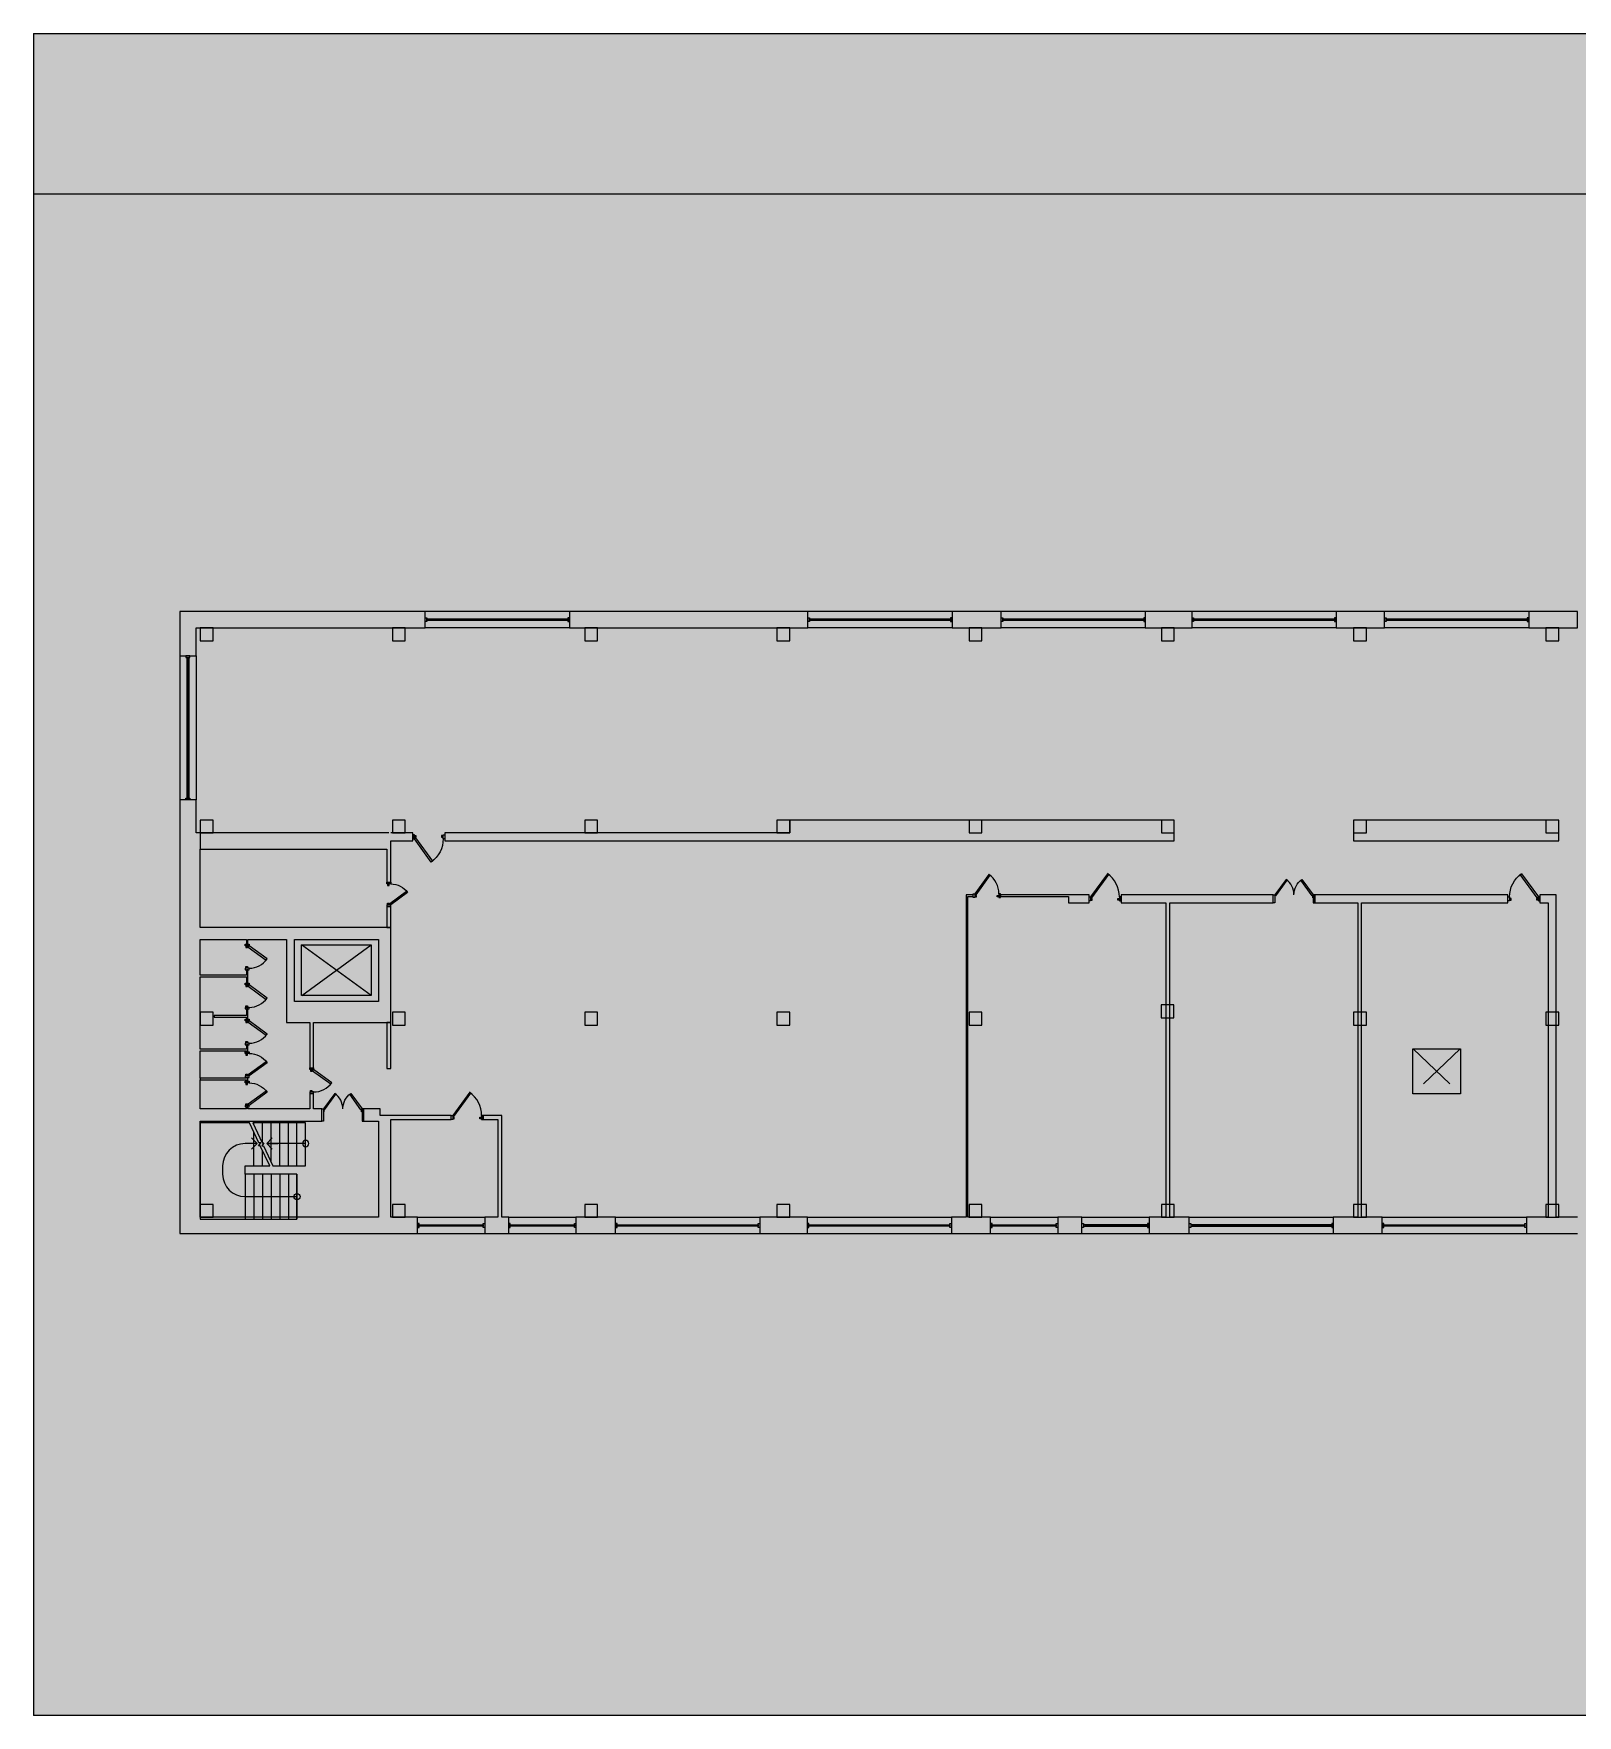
# Model space of a CAD drawing. Header units: millimetres. Extents: x 683 to 978, y 1655 to 1865.
# Drawn here: x 683.4 to 876.1, y 1654.8 to 1864.8 of the extents above; entities that cross this region are included whole.
import ezdxf

# ---------------------------------------------------------------- set-up
doc = ezdxf.new("R2010")
doc.units = ezdxf.units.MM
doc.linetypes.add('HIDDEN', pattern=[9.525, 6.35, -3.175])

# ---------------------------------------------------------------- blocks, each defined once
blk = doc.blocks.new('_Open90')
at = {"color": 0, "linetype": 'ByBlock', "lineweight": -2}
for p, q in [((0, 0), (-1, 0)), ((-0.5, 0.5), (0, 0)), ((0, 0), (-0.5, -0.5))]:
    blk.add_line(p, q, dxfattribs=at)

msp = doc.modelspace()

# ---------------------------------------------------------------- hatches: boundary and pattern name
h = msp.add_hatch(color=255)
h.dxf.hatch_style = 1
h.paths.add_polyline_path([(683.41, 1864.78), (683.41, 1844.78), (978.41, 1844.78), (978.41, 1864.78)])
h = msp.add_hatch(color=254)
h.dxf.hatch_style = 1
h.paths.add_polyline_path([(683.41, 1844.78), (683.41, 1654.78), (978.41, 1654.78), (978.41, 1844.78)])
msp.add_hatch(color=251).paths.add_polyline_path([(705.58, 1755.03), (704.22, 1762.7), (704.22, 1753.17), (715.49, 1753.17), (727.52, 1753.17)])

# ---------------------------------------------------------------- linework, layer by layer
for p, q in [((683.41, 1864.78), (978.41, 1864.78)), ((683.41, 1864.78), (683.41, 1654.78)), ((683.41, 1844.78), (978.41, 1844.78)), ((978.41, 1654.78), (683.41, 1654.78))]:
    msp.add_line(p, q)
at = {"color": 251, "linetype": 'Continuous', "lineweight": -3}
for p, q in [((701.65, 1792.61), (701.65, 1787.09)), ((732.3, 1792.61), (701.65, 1792.61)), ((750.3, 1792.61), (732.3, 1792.61)), ((732.3, 1790.57), (732.3, 1792.61)), ((732.7, 1791.69), (732.7, 1791.49)), ((749.9, 1791.59), (732.7, 1791.59)), ((749.9, 1791.69), (749.9, 1791.49)), ((780.07, 1792.61), (750.3, 1792.61)), ((750.3, 1792.61), (750.3, 1790.57)), ((798.07, 1792.61), (780.07, 1792.61)), ((780.07, 1790.57), (780.07, 1792.61)), ((780.47, 1791.69), (780.47, 1791.49)), ((797.67, 1791.59), (780.47, 1791.59)), ((797.67, 1791.69), (797.67, 1791.49)), ((804.2, 1792.61), (798.07, 1792.61)), ((798.07, 1792.61), (798.07, 1790.57)), ((822.2, 1792.61), (804.2, 1792.61)), ((804.2, 1790.57), (804.2, 1792.61)), ((804.6, 1791.69), (804.6, 1791.49)), ((821.8, 1791.59), (804.6, 1791.59)), ((821.8, 1791.69), (821.8, 1791.49)), ((828.03, 1792.61), (822.2, 1792.61)), ((822.2, 1792.61), (822.2, 1790.57)), ((846.03, 1792.61), (828.03, 1792.61)), ((828.03, 1790.57), (828.03, 1792.61)), ((828.43, 1791.69), (828.43, 1791.49)), ((845.63, 1791.59), (828.43, 1791.59)), ((845.63, 1791.69), (845.63, 1791.49)), ((852.08, 1792.61), (846.03, 1792.61)), ((846.03, 1792.61), (846.03, 1790.57)), ((870.08, 1792.61), (852.08, 1792.61)), ((852.08, 1790.57), (852.08, 1792.61)), ((852.48, 1791.69), (852.48, 1791.49)), ((869.68, 1791.59), (852.48, 1791.59)), ((869.68, 1791.69), (869.68, 1791.49)), ((876.14, 1792.61), (870.08, 1792.61)), ((870.08, 1792.61), (870.08, 1790.57)), ((876.14, 1790.57), (876.14, 1792.61)), ((703.69, 1787.09), (703.69, 1790.57)), ((703.69, 1790.57), (732.3, 1790.57)), ((705.81, 1790.57), (704.21, 1790.57)), ((704.21, 1790.57), (704.21, 1788.97)), ((705.81, 1788.97), (705.81, 1790.57)), ((729.81, 1790.57), (728.21, 1790.57)), ((728.21, 1790.57), (728.21, 1788.97)), ((729.81, 1790.57), (728.21, 1790.57)), ((728.21, 1790.57), (728.21, 1788.97)), ((729.81, 1790.57), (728.21, 1790.57)), ((728.21, 1790.57), (728.21, 1788.97)), ((729.81, 1788.97), (729.81, 1790.57)), ((729.81, 1788.97), (729.81, 1790.57)), ((729.81, 1788.97), (729.81, 1790.57)), ((750.3, 1790.57), (732.3, 1790.57)), ((750.3, 1790.57), (780.07, 1790.57)), ((753.81, 1790.57), (752.21, 1790.57)), ((752.21, 1790.57), (752.21, 1788.97)), ((753.81, 1790.57), (752.21, 1790.57)), ((752.21, 1790.57), (752.21, 1788.97)), ((753.81, 1790.57), (752.21, 1790.57)), ((752.21, 1790.57), (752.21, 1788.97)), ((753.81, 1788.97), (753.81, 1790.57)), ((753.81, 1788.97), (753.81, 1790.57)), ((753.81, 1788.97), (753.81, 1790.57)), ((777.81, 1790.57), (776.21, 1790.57)), ((776.21, 1790.57), (776.21, 1788.97)), ((777.81, 1790.57), (776.21, 1790.57)), ((776.21, 1790.57), (776.21, 1788.97)), ((777.81, 1790.57), (776.21, 1790.57)), ((776.21, 1790.57), (776.21, 1788.97)), ((777.81, 1788.97), (777.81, 1790.57)), ((777.81, 1788.97), (777.81, 1790.57)), ((777.81, 1788.97), (777.81, 1790.57)), ((798.07, 1790.57), (780.07, 1790.57)), ((798.07, 1790.57), (804.2, 1790.57)), ((801.81, 1790.57), (800.21, 1790.57)), ((800.21, 1790.57), (800.21, 1788.97)), ((801.81, 1790.57), (800.21, 1790.57)), ((800.21, 1790.57), (800.21, 1788.97)), ((801.81, 1790.57), (800.21, 1790.57)), ((800.21, 1790.57), (800.21, 1788.97)), ((801.81, 1788.97), (801.81, 1790.57)), ((801.81, 1788.97), (801.81, 1790.57)), ((801.81, 1788.97), (801.81, 1790.57)), ((822.2, 1790.57), (804.2, 1790.57)), ((822.2, 1790.57), (828.03, 1790.57)), ((825.81, 1790.57), (824.21, 1790.57)), ((824.21, 1790.57), (824.21, 1788.97)), ((825.81, 1788.97), (825.81, 1790.57)), ((846.03, 1790.57), (828.03, 1790.57)), ((846.03, 1790.57), (852.08, 1790.57)), ((849.81, 1790.57), (848.21, 1790.57)), ((848.21, 1790.57), (848.21, 1788.97)), ((849.81, 1788.97), (849.81, 1790.57)), ((870.08, 1790.57), (852.08, 1790.57)), ((870.08, 1790.57), (876.14, 1790.57)), ((873.81, 1790.57), (872.21, 1790.57)), ((872.21, 1790.57), (872.21, 1788.97)), ((873.81, 1788.97), (873.81, 1790.57)), ((704.21, 1788.97), (705.81, 1788.97)), ((728.21, 1788.97), (729.81, 1788.97)), ((728.21, 1788.97), (729.81, 1788.97)), ((728.21, 1788.97), (729.81, 1788.97)), ((752.21, 1788.97), (753.81, 1788.97)), ((752.21, 1788.97), (753.81, 1788.97)), ((752.21, 1788.97), (753.81, 1788.97)), ((776.21, 1788.97), (777.81, 1788.97)), ((776.21, 1788.97), (777.81, 1788.97)), ((776.21, 1788.97), (777.81, 1788.97)), ((800.21, 1788.97), (801.81, 1788.97)), ((800.21, 1788.97), (801.81, 1788.97)), ((800.21, 1788.97), (801.81, 1788.97)), ((824.21, 1788.97), (825.81, 1788.97)), ((848.21, 1788.97), (849.81, 1788.97)), ((872.21, 1788.97), (873.81, 1788.97)), ((701.65, 1787.09), (701.65, 1769.09)), ((701.65, 1787.09), (703.69, 1787.09)), ((702.57, 1786.69), (702.77, 1786.69)), ((702.67, 1786.69), (702.67, 1769.49)), ((703.69, 1787.09), (703.69, 1769.09)), ((703.69, 1769.09), (701.65, 1769.09)), ((701.65, 1769.09), (701.65, 1764.97)), ((702.57, 1769.49), (702.77, 1769.49)), ((703.69, 1764.97), (703.69, 1769.09)), ((705.81, 1766.57), (704.21, 1766.57)), ((704.21, 1766.57), (704.21, 1764.97)), ((705.81, 1764.97), (705.81, 1766.57)), ((729.81, 1766.57), (728.21, 1766.57)), ((728.21, 1766.57), (728.21, 1764.97)), ((729.81, 1764.97), (729.81, 1766.57)), ((753.81, 1766.57), (752.21, 1766.57)), ((752.21, 1766.57), (752.21, 1764.97)), ((753.81, 1766.57), (752.21, 1766.57)), ((752.21, 1766.57), (752.21, 1764.97)), ((753.81, 1766.57), (752.21, 1766.57)), ((752.21, 1766.57), (752.21, 1764.97)), ((753.81, 1764.97), (753.81, 1766.57)), ((753.81, 1764.97), (753.81, 1766.57)), ((753.81, 1764.97), (753.81, 1766.57)), ((777.81, 1766.57), (776.21, 1766.57)), ((776.21, 1766.57), (776.21, 1764.97)), ((777.81, 1766.57), (776.21, 1766.57)), ((776.21, 1766.57), (776.21, 1764.97)), ((777.81, 1766.57), (776.21, 1766.57)), ((776.21, 1766.57), (776.21, 1764.97)), ((777.81, 1764.97), (777.81, 1766.57)), ((777.81, 1764.97), (777.81, 1766.57)), ((777.81, 1764.97), (777.81, 1766.57)), ((825.81, 1766.57), (777.81, 1766.57)), ((777.81, 1766.57), (777.81, 1764.97)), ((801.81, 1766.57), (800.21, 1766.57)), ((800.21, 1766.57), (800.21, 1764.97)), ((801.81, 1766.57), (800.21, 1766.57)), ((800.21, 1766.57), (800.21, 1764.97)), ((801.81, 1766.57), (800.21, 1766.57)), ((800.21, 1766.57), (800.21, 1764.97)), ((801.81, 1764.97), (801.81, 1766.57)), ((801.81, 1764.97), (801.81, 1766.57)), ((801.81, 1764.97), (801.81, 1766.57)), ((825.81, 1766.57), (824.21, 1766.57)), ((824.21, 1766.57), (824.21, 1764.97)), ((825.81, 1764.97), (825.81, 1766.57)), ((825.81, 1763.97), (825.81, 1766.57)), ((849.81, 1766.57), (848.21, 1766.57)), ((848.21, 1766.57), (848.21, 1764.97)), ((848.21, 1766.57), (848.21, 1763.97)), ((873.81, 1766.57), (848.21, 1766.57)), ((849.81, 1764.97), (849.81, 1766.57)), ((873.81, 1766.57), (872.21, 1766.57)), ((872.21, 1766.57), (872.21, 1764.97)), ((873.81, 1764.97), (873.81, 1766.57)), ((873.81, 1763.97), (873.81, 1766.57)), ((701.65, 1764.97), (701.66, 1764.97)), ((701.66, 1764.97), (701.66, 1762.93)), ((704.22, 1764.97), (703.69, 1764.97)), ((704.21, 1764.97), (705.81, 1764.97)), ((704.22, 1764.97), (704.22, 1762.93)), ((727.76, 1764.97), (704.22, 1764.97)), ((730.74, 1764.97), (728, 1764.97)), ((728.21, 1764.97), (729.81, 1764.97)), ((730.74, 1763.97), (730.74, 1764.97)), ((734.74, 1764.97), (734.74, 1763.97)), ((777.81, 1764.97), (734.74, 1764.97)), ((752.21, 1764.97), (753.81, 1764.97)), ((752.21, 1764.97), (753.81, 1764.97)), ((752.21, 1764.97), (753.81, 1764.97)), ((776.21, 1764.97), (777.81, 1764.97)), ((776.21, 1764.97), (777.81, 1764.97)), ((776.21, 1764.97), (777.81, 1764.97)), ((800.21, 1764.97), (801.81, 1764.97)), ((800.21, 1764.97), (801.81, 1764.97)), ((800.21, 1764.97), (801.81, 1764.97)), ((824.21, 1764.97), (825.81, 1764.97)), ((848.21, 1764.97), (849.81, 1764.97)), ((872.21, 1764.97), (873.81, 1764.97)), ((701.66, 1762.93), (701.66, 1752.41)), ((704.22, 1762.93), (727.52, 1762.93)), ((704.22, 1753.17), (704.22, 1762.93)), ((727.52, 1762.93), (727.52, 1758.8)), ((728, 1758.8), (728, 1763.97)), ((728, 1763.97), (730.74, 1763.97)), ((734.74, 1763.97), (777.81, 1763.97)), ((777.81, 1763.97), (825.81, 1763.97)), ((848.21, 1763.97), (873.81, 1763.97)), ((727.52, 1758.8), (728, 1758.8)), ((728, 1755.8), (727.52, 1755.8)), ((727.52, 1755.8), (727.52, 1753.17)), ((728, 1753.17), (728, 1755.8)), ((800.72, 1757.23), (799.84, 1757.23)), ((799.84, 1757.23), (799.84, 1716.97)), ((800.04, 1757.03), (800.72, 1757.03)), ((800.04, 1716.97), (800.04, 1757.03)), ((800.72, 1757.03), (800.72, 1757.23)), ((804.12, 1757.23), (804.12, 1757.03)), ((812.63, 1757.23), (804.12, 1757.23)), ((804.12, 1757.03), (812.63, 1757.03)), ((815.17, 1757.23), (812.63, 1757.23)), ((812.63, 1757.03), (812.63, 1756.23)), ((812.63, 1756.23), (815.17, 1756.23)), ((815.17, 1756.23), (815.17, 1757.23)), ((819.17, 1757.23), (819.17, 1756.23)), ((825.25, 1757.23), (819.17, 1757.23)), ((819.17, 1756.23), (824.77, 1756.23)), ((824.77, 1756.23), (824.77, 1716.97)), ((838.16, 1757.23), (825.25, 1757.23)), ((825.25, 1716.97), (825.25, 1756.23)), ((825.25, 1756.23), (838.16, 1756.23)), ((838.16, 1756.23), (838.16, 1757.23)), ((843.36, 1757.23), (843.36, 1756.23)), ((849.2, 1757.23), (843.36, 1757.23)), ((843.36, 1756.23), (848.72, 1756.23)), ((848.72, 1756.23), (848.72, 1716.97)), ((867.47, 1757.23), (849.2, 1757.23)), ((849.2, 1716.97), (849.2, 1756.23)), ((849.2, 1756.23), (867.47, 1756.23)), ((867.47, 1756.23), (867.47, 1757.23)), ((871.47, 1757.23), (871.47, 1756.23)), ((873.51, 1757.23), (871.47, 1757.23)), ((871.47, 1756.23), (872.51, 1756.23)), ((872.51, 1756.23), (872.51, 1716.97)), ((873.51, 1716.97), (873.51, 1757.23)), ((701.66, 1752.41), (701.66, 1747.19)), ((709.97, 1753.17), (704.22, 1753.17)), ((704.22, 1751.65), (709.97, 1751.65)), ((704.22, 1747.19), (704.22, 1751.65)), ((715.49, 1753.17), (709.97, 1753.17)), ((709.97, 1751.65), (709.97, 1751.08)), ((710.17, 1751.65), (714.99, 1751.65)), ((710.17, 1751.08), (710.17, 1751.65)), ((714.99, 1751.65), (714.99, 1741.31)), ((728, 1753.17), (715.49, 1753.17)), ((715.99, 1751.65), (726.48, 1751.65)), ((715.99, 1743.91), (715.99, 1751.65)), ((726.48, 1751.65), (726.48, 1743.91)), ((727.52, 1753.17), (728, 1753.17)), ((728, 1741.31), (728, 1753.17)), ((709.97, 1751.08), (710.17, 1751.08)), ((710.17, 1747.88), (709.97, 1747.88)), ((709.97, 1747.88), (709.97, 1747.19)), ((710.17, 1747.19), (710.17, 1747.88)), ((701.66, 1747.19), (701.66, 1737.96)), ((709.97, 1747.19), (704.22, 1747.19)), ((704.22, 1746.99), (709.97, 1746.99)), ((704.22, 1737.96), (704.22, 1746.99)), ((709.97, 1746.99), (709.97, 1746.19)), ((709.97, 1746.19), (710.17, 1746.19)), ((710.17, 1746.19), (710.17, 1747.19)), ((718.36, 1743.91), (715.99, 1743.91)), ((726.48, 1743.91), (718.36, 1743.91)), ((825.77, 1743.5), (824.17, 1743.5)), ((824.17, 1743.5), (824.17, 1741.9)), ((825.77, 1741.9), (825.77, 1743.5)), ((705.81, 1742.57), (704.21, 1742.57)), ((704.21, 1742.57), (704.21, 1740.97)), ((704.21, 1740.97), (705.81, 1740.97)), ((705.81, 1740.97), (705.81, 1742.57)), ((705.97, 1742.17), (705.97, 1741.97)), ((709.97, 1742.17), (705.97, 1742.17)), ((705.97, 1741.97), (709.97, 1741.97)), ((710.17, 1742.99), (709.97, 1742.99)), ((709.97, 1742.99), (709.97, 1742.17)), ((709.97, 1741.97), (709.97, 1741.71)), ((709.97, 1741.71), (710.17, 1741.71)), ((710.17, 1742.17), (710.17, 1742.99)), ((710.17, 1741.71), (710.17, 1742.17)), ((714.99, 1741.31), (717.88, 1741.31)), ((717.88, 1741.31), (717.88, 1735.62)), ((718.36, 1735.62), (718.36, 1741.31)), ((718.36, 1741.31), (728, 1741.31)), ((728, 1741.31), (727.52, 1741.31)), ((727.52, 1741.31), (727.52, 1735.56)), ((728, 1735.56), (728, 1741.31)), ((729.81, 1742.57), (728.21, 1742.57)), ((728.21, 1742.57), (728.21, 1740.97)), ((728.21, 1740.97), (729.81, 1740.97)), ((729.81, 1740.97), (729.81, 1742.57)), ((753.81, 1742.57), (752.21, 1742.57)), ((752.21, 1742.57), (752.21, 1740.97)), ((753.81, 1742.57), (752.21, 1742.57)), ((752.21, 1742.57), (752.21, 1740.97)), ((753.81, 1742.57), (752.21, 1742.57)), ((752.21, 1742.57), (752.21, 1740.97)), ((752.21, 1740.97), (753.81, 1740.97)), ((752.21, 1740.97), (753.81, 1740.97)), ((752.21, 1740.97), (753.81, 1740.97)), ((753.81, 1740.97), (753.81, 1742.57)), ((753.81, 1740.97), (753.81, 1742.57)), ((753.81, 1740.97), (753.81, 1742.57)), ((777.81, 1742.57), (776.21, 1742.57)), ((776.21, 1742.57), (776.21, 1740.97)), ((777.81, 1742.57), (776.21, 1742.57)), ((776.21, 1742.57), (776.21, 1740.97)), ((777.81, 1742.57), (776.21, 1742.57)), ((776.21, 1742.57), (776.21, 1740.97)), ((776.21, 1740.97), (777.81, 1740.97)), ((776.21, 1740.97), (777.81, 1740.97)), ((776.21, 1740.97), (777.81, 1740.97)), ((777.81, 1740.97), (777.81, 1742.57)), ((777.81, 1740.97), (777.81, 1742.57)), ((777.81, 1740.97), (777.81, 1742.57)), ((801.81, 1742.57), (800.21, 1742.57)), ((800.21, 1742.57), (800.21, 1740.97)), ((801.81, 1742.57), (800.21, 1742.57)), ((800.21, 1742.57), (800.21, 1740.97)), ((801.81, 1742.57), (800.21, 1742.57)), ((800.21, 1742.57), (800.21, 1740.97)), ((800.21, 1740.97), (801.81, 1740.97)), ((800.21, 1740.97), (801.81, 1740.97)), ((800.21, 1740.97), (801.81, 1740.97)), ((801.81, 1740.97), (801.81, 1742.57)), ((801.81, 1740.97), (801.81, 1742.57)), ((801.81, 1740.97), (801.81, 1742.57)), ((824.17, 1741.9), (825.77, 1741.9)), ((849.81, 1742.57), (848.21, 1742.57)), ((848.21, 1742.57), (848.21, 1740.97)), ((848.21, 1740.97), (849.81, 1740.97)), ((849.81, 1740.97), (849.81, 1742.57)), ((873.81, 1742.57), (872.21, 1742.57)), ((872.21, 1742.57), (872.21, 1740.97)), ((872.21, 1740.97), (873.81, 1740.97)), ((873.81, 1740.97), (873.81, 1742.57)), ((701.66, 1737.96), (701.66, 1734.13)), ((709.97, 1737.96), (704.22, 1737.96)), ((704.22, 1737.76), (709.97, 1737.76)), ((704.22, 1734.33), (704.22, 1737.76)), ((710.17, 1738.51), (709.97, 1738.51)), ((709.97, 1738.51), (709.97, 1737.96)), ((709.97, 1737.76), (709.97, 1737.63)), ((709.97, 1737.63), (710.17, 1737.63)), ((710.17, 1737.96), (710.17, 1738.51)), ((710.17, 1737.63), (710.17, 1737.96)), ((717.88, 1735.62), (718.36, 1735.62)), ((727.52, 1735.56), (728, 1735.56)), ((701.66, 1734.13), (701.66, 1729.74)), ((709.97, 1734.33), (704.22, 1734.33)), ((704.22, 1734.33), (704.22, 1734.13)), ((704.22, 1734.13), (709.97, 1734.13)), ((704.22, 1730.5), (704.22, 1734.13)), ((710.17, 1734.43), (709.97, 1734.43)), ((709.97, 1734.43), (709.97, 1734.33)), ((709.97, 1734.13), (709.97, 1733.95)), ((709.97, 1733.95), (710.17, 1733.95)), ((710.17, 1734.13), (710.17, 1734.43)), ((710.17, 1733.95), (710.17, 1734.13)), ((709.97, 1730.5), (704.22, 1730.5)), ((710.17, 1730.75), (709.97, 1730.75)), ((709.97, 1730.75), (709.97, 1730.5)), ((710.17, 1730.5), (710.17, 1730.75)), ((717.88, 1730.5), (710.17, 1730.5)), ((718.36, 1732.42), (717.88, 1732.42)), ((717.88, 1732.42), (717.88, 1730.5)), ((718.36, 1730.5), (718.36, 1732.42)), ((719.41, 1730.5), (718.36, 1730.5)), ((719.41, 1728.98), (719.41, 1730.5)), ((726.67, 1730.5), (724.61, 1730.5)), ((724.61, 1730.5), (724.61, 1728.98)), ((726.67, 1729.67), (726.67, 1730.5)), ((701.66, 1729.74), (701.66, 1714.93)), ((709.81, 1728.76), (704.21, 1728.76)), ((704.21, 1728.76), (704.21, 1716.75)), ((704.22, 1728.98), (709.97, 1728.98)), ((704.22, 1716.97), (704.22, 1728.98)), ((710.37, 1728.76), (709.81, 1728.76)), ((709.97, 1728.98), (718.36, 1728.98)), ((711.54, 1726.25), (710.37, 1728.76)), ((717.37, 1728.76), (710.77, 1728.76)), ((710.77, 1728.76), (711.94, 1726.25)), ((717.37, 1723.38), (717.37, 1728.76)), ((718.36, 1728.98), (719.41, 1728.98)), ((724.61, 1728.98), (726.48, 1728.98)), ((726.48, 1728.98), (726.48, 1716.97)), ((735.53, 1729.67), (726.67, 1729.67)), ((728, 1729.19), (735.53, 1729.19)), ((728, 1716.97), (728, 1729.19)), ((735.53, 1729.19), (735.53, 1729.67)), ((739.53, 1729.67), (739.53, 1729.19)), ((741.86, 1729.67), (739.53, 1729.67)), ((739.53, 1729.19), (741.38, 1729.19)), ((741.38, 1729.19), (741.38, 1716.97)), ((741.86, 1716.97), (741.86, 1729.67)), ((710.89, 1723.38), (710.89, 1727.64)), ((711.76, 1726.25), (711.54, 1726.25)), ((711.62, 1726.07), (711.76, 1726.25)), ((711.94, 1726.25), (712.16, 1726.25)), ((712.16, 1726.25), (712.02, 1726.07)), ((711.31, 1726.18), (709.81, 1726.18)), ((711.49, 1725.9), (711.62, 1726.07)), ((711.71, 1725.89), (711.49, 1725.9)), ((712.88, 1723.38), (711.71, 1725.89)), ((712.02, 1726.07), (711.89, 1725.9)), ((711.89, 1725.9), (712.11, 1725.89)), ((711.97, 1725.9), (711.97, 1726.01)), ((711.97, 1723.38), (711.97, 1725.33)), ((712.11, 1725.89), (713.28, 1723.38)), ((707.01, 1723.38), (707.01, 1722.87)), ((707.01, 1722.87), (707.01, 1722.35)), ((709.81, 1722.35), (709.81, 1723.38)), ((709.81, 1723.38), (712.88, 1723.38)), ((716.29, 1722.35), (709.81, 1722.35)), ((713.28, 1723.38), (717.37, 1723.38)), ((716.29, 1716.75), (716.29, 1722.35)), ((705.81, 1718.57), (704.21, 1718.57)), ((704.21, 1718.57), (704.21, 1716.97)), ((705.81, 1716.97), (705.81, 1718.57)), ((709.81, 1719.55), (716.29, 1719.55)), ((729.81, 1718.57), (728.21, 1718.57)), ((728.21, 1718.57), (728.21, 1716.97)), ((729.81, 1716.97), (729.81, 1718.57)), ((753.81, 1718.57), (752.21, 1718.57)), ((752.21, 1718.57), (752.21, 1716.97)), ((753.81, 1716.97), (753.81, 1718.57)), ((777.81, 1718.57), (776.21, 1718.57)), ((776.21, 1718.57), (776.21, 1716.97)), ((777.81, 1716.97), (777.81, 1718.57)), ((801.81, 1718.57), (800.21, 1718.57)), ((800.21, 1718.57), (800.21, 1716.97)), ((801.81, 1716.97), (801.81, 1718.57)), ((825.81, 1718.57), (824.21, 1718.57)), ((824.21, 1718.57), (824.21, 1716.97)), ((825.81, 1716.97), (825.81, 1718.57)), ((849.81, 1718.57), (848.21, 1718.57)), ((848.21, 1718.57), (848.21, 1716.97)), ((849.81, 1716.97), (849.81, 1718.57)), ((873.81, 1718.57), (872.21, 1718.57)), ((872.21, 1718.57), (872.21, 1716.97)), ((873.81, 1716.97), (873.81, 1718.57)), ((704.21, 1716.97), (705.81, 1716.97)), ((704.21, 1716.75), (709.81, 1716.75)), ((726.48, 1716.97), (704.22, 1716.97)), ((709.81, 1716.75), (716.29, 1716.75)), ((731.33, 1716.97), (728, 1716.97)), ((728.21, 1716.97), (729.81, 1716.97)), ((731.33, 1716.97), (739.73, 1716.97)), ((731.33, 1714.93), (731.33, 1716.97)), ((731.73, 1715.85), (731.73, 1716.05)), ((731.73, 1715.95), (739.33, 1715.95)), ((739.33, 1715.85), (739.33, 1716.05)), ((739.73, 1716.97), (739.73, 1714.93)), ((741.38, 1716.97), (739.73, 1716.97)), ((742.72, 1716.97), (741.86, 1716.97)), ((742.72, 1716.97), (751.12, 1716.97)), ((742.72, 1714.93), (742.72, 1716.97)), ((743.12, 1715.85), (743.12, 1716.05)), ((743.12, 1715.95), (750.72, 1715.95)), ((750.72, 1715.85), (750.72, 1716.05)), ((751.12, 1716.97), (751.12, 1714.93)), ((756.07, 1716.97), (751.12, 1716.97)), ((752.21, 1716.97), (753.81, 1716.97)), ((756.07, 1716.97), (774.07, 1716.97)), ((756.07, 1714.93), (756.07, 1716.97)), ((756.47, 1715.85), (756.47, 1716.05)), ((756.47, 1715.95), (773.67, 1715.95)), ((773.67, 1715.85), (773.67, 1716.05)), ((774.07, 1716.97), (774.07, 1714.93)), ((780.01, 1716.97), (774.07, 1716.97)), ((776.21, 1716.97), (777.81, 1716.97)), ((780.01, 1716.97), (798.01, 1716.97)), ((780.01, 1714.93), (780.01, 1716.97)), ((780.41, 1715.85), (780.41, 1716.05)), ((780.41, 1715.95), (797.61, 1715.95)), ((797.61, 1715.85), (797.61, 1716.05)), ((798.01, 1716.97), (798.01, 1714.93)), ((799.84, 1716.97), (798.01, 1716.97)), ((802.88, 1716.97), (800.04, 1716.97)), ((800.21, 1716.97), (801.81, 1716.97)), ((802.88, 1716.97), (811.28, 1716.97)), ((802.88, 1714.93), (802.88, 1716.97)), ((803.28, 1715.85), (803.28, 1716.05)), ((803.28, 1715.95), (810.88, 1715.95)), ((810.88, 1715.85), (810.88, 1716.05)), ((811.28, 1716.97), (811.28, 1714.93)), ((814.27, 1716.97), (811.28, 1716.97)), ((814.27, 1716.97), (822.67, 1716.97)), ((814.27, 1714.93), (814.27, 1716.97)), ((814.67, 1716.05), (814.67, 1715.85)), ((814.67, 1715.95), (822.27, 1715.95)), ((822.27, 1716.05), (822.27, 1715.85)), ((822.67, 1716.97), (822.67, 1714.93)), ((824.77, 1716.97), (822.67, 1716.97)), ((824.21, 1716.97), (825.81, 1716.97)), ((827.67, 1716.97), (825.25, 1716.97)), ((827.67, 1716.97), (845.67, 1716.97)), ((827.67, 1714.93), (827.67, 1716.97)), ((828.07, 1716.05), (828.07, 1715.85)), ((828.07, 1715.95), (845.27, 1715.95)), ((845.27, 1716.05), (845.27, 1715.85)), ((845.67, 1716.97), (845.67, 1714.93)), ((848.72, 1716.97), (845.67, 1716.97)), ((848.21, 1716.97), (849.81, 1716.97)), ((851.78, 1716.97), (849.2, 1716.97)), ((851.78, 1716.97), (869.78, 1716.97)), ((851.78, 1714.93), (851.78, 1716.97)), ((852.18, 1715.85), (852.18, 1716.05)), ((852.18, 1715.95), (869.38, 1715.95)), ((869.38, 1715.85), (869.38, 1716.05)), ((869.78, 1716.97), (869.78, 1714.93)), ((872.51, 1716.97), (869.78, 1716.97)), ((872.21, 1716.97), (873.81, 1716.97)), ((876.14, 1716.97), (873.51, 1716.97)), ((701.66, 1714.93), (726.48, 1714.93)), ((726.48, 1714.93), (731.33, 1714.93)), ((731.33, 1714.93), (739.73, 1714.93)), ((739.73, 1714.93), (741.86, 1714.93)), ((741.86, 1714.93), (742.72, 1714.93)), ((742.72, 1714.93), (751.12, 1714.93)), ((751.12, 1714.93), (756.07, 1714.93)), ((756.07, 1714.93), (774.07, 1714.93)), ((774.07, 1714.93), (780.01, 1714.93)), ((780.01, 1714.93), (798.01, 1714.93)), ((798.01, 1714.93), (799.84, 1714.93)), ((799.84, 1714.93), (802.88, 1714.93)), ((802.88, 1714.93), (811.28, 1714.93)), ((811.28, 1714.93), (814.27, 1714.93)), ((814.27, 1714.93), (822.67, 1714.93)), ((822.67, 1714.93), (825.25, 1714.93)), ((825.25, 1714.93), (827.67, 1714.93)), ((827.67, 1714.93), (845.67, 1714.93)), ((845.67, 1714.93), (849.2, 1714.93)), ((849.2, 1714.93), (851.78, 1714.93)), ((851.78, 1714.93), (869.78, 1714.93)), ((869.78, 1714.93), (873.01, 1714.93)), ((873.01, 1714.93), (876.14, 1714.93))]:
    msp.add_line(p, q, dxfattribs=at)
at = {"color": 251}
for p, q in [((725.57, 1744.68), (716.87, 1751.01)), ((716.87, 1751.01), (725.57, 1751.01)), ((716.87, 1744.68), (716.87, 1751.01)), ((716.9, 1744.68), (725.57, 1750.99)), ((725.57, 1751.01), (725.57, 1744.68)), ((725.57, 1744.68), (716.87, 1744.68))]:
    msp.add_line(p, q, dxfattribs=at)
at = {"color": 251, "linetype": 'HIDDEN'}
for p, q in [((855.61, 1732.38), (855.61, 1738.02)), ((855.61, 1738.02), (861.53, 1738.02)), ((855.62, 1738.02), (861.5, 1732.4)), ((861.52, 1738.02), (855.63, 1732.39)), ((861.53, 1738.02), (861.53, 1732.38)), ((861.48, 1732.38), (855.61, 1732.38)), ((861.53, 1732.38), (861.49, 1732.38))]:
    msp.add_line(p, q, dxfattribs=at)
at = {"color": 251, "linetype": 'Continuous', "lineweight": -3}
for points in [[(732.5, 1791.35), (732.3, 1791.35), (732.3, 1791.83), (732.5, 1791.83)], [(750.1, 1791.69), (750.1, 1791.49), (732.5, 1791.49), (732.5, 1791.69)], [(750.1, 1791.35), (750.3, 1791.35), (750.3, 1791.83), (750.1, 1791.83)], [(780.27, 1791.35), (780.07, 1791.35), (780.07, 1791.83), (780.27, 1791.83)], [(797.87, 1791.69), (797.87, 1791.49), (780.27, 1791.49), (780.27, 1791.69)], [(797.87, 1791.35), (798.07, 1791.35), (798.07, 1791.83), (797.87, 1791.83)], [(804.4, 1791.35), (804.2, 1791.35), (804.2, 1791.83), (804.4, 1791.83)], [(822, 1791.69), (822, 1791.49), (804.4, 1791.49), (804.4, 1791.69)], [(822, 1791.35), (822.2, 1791.35), (822.2, 1791.83), (822, 1791.83)], [(828.23, 1791.35), (828.03, 1791.35), (828.03, 1791.83), (828.23, 1791.83)], [(845.83, 1791.69), (845.83, 1791.49), (828.23, 1791.49), (828.23, 1791.69)], [(845.83, 1791.35), (846.03, 1791.35), (846.03, 1791.83), (845.83, 1791.83)], [(852.28, 1791.35), (852.08, 1791.35), (852.08, 1791.83), (852.28, 1791.83)], [(869.88, 1791.69), (869.88, 1791.49), (852.28, 1791.49), (852.28, 1791.69)], [(869.88, 1791.35), (870.08, 1791.35), (870.08, 1791.83), (869.88, 1791.83)], [(702.91, 1786.89), (702.91, 1787.09), (702.43, 1787.09), (702.43, 1786.89)], [(702.57, 1786.89), (702.77, 1786.89), (702.77, 1769.29), (702.57, 1769.29)], [(702.91, 1769.29), (702.91, 1769.09), (702.43, 1769.09), (702.43, 1769.29)], [(730.94, 1764.71), (730.74, 1764.71), (730.74, 1764.23), (730.94, 1764.23)], [(730.94, 1764.63), (731.14, 1764.63), (731.14, 1764.43), (730.94, 1764.43)], [(730.94, 1764.23), (731.1, 1764.35), (733.22, 1761.44), (733.06, 1761.32)], [(734.54, 1764.63), (734.34, 1764.63), (734.34, 1764.43), (734.54, 1764.43)], [(734.54, 1764.71), (734.74, 1764.71), (734.74, 1764.23), (734.54, 1764.23)], [(815.37, 1756.97), (815.54, 1756.85), (817.65, 1759.76), (817.49, 1759.88)], [(871.27, 1756.97), (871.11, 1756.85), (868.99, 1759.76), (869.15, 1759.88)], [(727.52, 1758.6), (727.52, 1758.8), (728, 1758.8), (728, 1758.6)], [(727.6, 1758.6), (727.6, 1758.4), (727.8, 1758.4), (727.8, 1758.6)], [(800.92, 1757.37), (801.08, 1757.25), (802.84, 1759.68), (802.68, 1759.79)], [(838.36, 1757.23), (838.49, 1757.13), (839.9, 1759.07), (839.77, 1759.17)], [(843.16, 1757.23), (843.03, 1757.13), (841.62, 1759.07), (841.75, 1759.17)], [(727.52, 1756), (727.52, 1755.8), (728, 1755.8), (728, 1756)], [(727.6, 1756), (727.6, 1756.2), (727.8, 1756.2), (727.8, 1756)], [(728, 1756), (727.88, 1756.16), (729.98, 1757.69), (730.1, 1757.53)], [(800.92, 1756.89), (800.72, 1756.89), (800.72, 1757.37), (800.92, 1757.37)], [(800.92, 1756.97), (801.12, 1756.97), (801.12, 1757.17), (800.92, 1757.17)], [(803.92, 1756.97), (803.72, 1756.97), (803.72, 1757.17), (803.92, 1757.17)], [(803.92, 1756.89), (804.12, 1756.89), (804.12, 1757.37), (803.92, 1757.37)], [(815.37, 1756.49), (815.17, 1756.49), (815.17, 1756.97), (815.37, 1756.97)], [(815.37, 1756.57), (815.57, 1756.57), (815.57, 1756.77), (815.37, 1756.77)], [(818.97, 1756.57), (818.77, 1756.57), (818.77, 1756.77), (818.97, 1756.77)], [(818.97, 1756.49), (819.17, 1756.49), (819.17, 1756.97), (818.97, 1756.97)], [(838.36, 1756.23), (838.16, 1756.23), (838.16, 1757.23), (838.36, 1757.23)], [(838.36, 1756.87), (838.42, 1756.87), (838.42, 1757.07), (838.36, 1757.07)], [(843.16, 1756.87), (843.1, 1756.87), (843.1, 1757.07), (843.16, 1757.07)], [(843.16, 1756.23), (843.36, 1756.23), (843.36, 1757.23), (843.16, 1757.23)], [(867.67, 1756.49), (867.47, 1756.49), (867.47, 1756.97), (867.67, 1756.97)], [(867.67, 1756.57), (867.87, 1756.57), (867.87, 1756.77), (867.67, 1756.77)], [(871.27, 1756.57), (871.07, 1756.57), (871.07, 1756.77), (871.27, 1756.77)], [(871.27, 1756.49), (871.47, 1756.49), (871.47, 1756.97), (871.27, 1756.97)], [(709.83, 1750.88), (709.83, 1751.08), (710.31, 1751.08), (710.31, 1750.88)], [(709.91, 1750.88), (709.91, 1750.68), (710.11, 1750.68), (710.11, 1750.88)], [(710.31, 1750.88), (710.19, 1750.72), (712.45, 1749.07), (712.57, 1749.23)], [(709.83, 1748.08), (709.83, 1747.88), (710.31, 1747.88), (710.31, 1748.08)], [(709.91, 1748.08), (709.91, 1748.28), (710.11, 1748.28), (710.11, 1748.08)], [(709.83, 1745.99), (709.83, 1746.19), (710.31, 1746.19), (710.31, 1745.99)], [(709.91, 1745.99), (709.91, 1745.79), (710.11, 1745.79), (710.11, 1745.99)], [(710.31, 1745.99), (710.19, 1745.83), (712.45, 1744.18), (712.57, 1744.34)], [(709.83, 1743.19), (709.83, 1742.99), (710.31, 1742.99), (710.31, 1743.19)], [(709.91, 1743.19), (709.91, 1743.39), (710.11, 1743.39), (710.11, 1743.19)], [(709.83, 1741.51), (709.83, 1741.71), (710.31, 1741.71), (710.31, 1741.51)], [(709.91, 1741.51), (709.91, 1741.31), (710.11, 1741.31), (710.11, 1741.51)], [(710.31, 1741.51), (710.19, 1741.34), (712.45, 1739.7), (712.57, 1739.86)], [(709.91, 1738.71), (709.91, 1738.91), (710.11, 1738.91), (710.11, 1738.71)], [(709.83, 1738.71), (709.83, 1738.51), (710.31, 1738.51), (710.31, 1738.71)], [(709.83, 1737.43), (709.83, 1737.63), (710.31, 1737.63), (710.31, 1737.43)], [(709.91, 1737.43), (709.91, 1737.23), (710.11, 1737.23), (710.11, 1737.43)], [(709.83, 1734.63), (709.83, 1734.43), (710.31, 1734.43), (710.31, 1734.63)], [(709.91, 1734.63), (709.91, 1734.83), (710.11, 1734.83), (710.11, 1734.63)], [(710.31, 1734.63), (710.19, 1734.8), (712.45, 1736.44), (712.57, 1736.28)], [(717.88, 1735.42), (717.88, 1735.62), (718.36, 1735.62), (718.36, 1735.42)], [(717.96, 1735.42), (717.96, 1735.22), (718.16, 1735.22), (718.16, 1735.42)], [(718.36, 1735.42), (718.24, 1735.26), (720.5, 1733.62), (720.62, 1733.78)], [(709.83, 1733.75), (709.83, 1733.95), (710.31, 1733.95), (710.31, 1733.75)], [(709.91, 1733.75), (709.91, 1733.55), (710.11, 1733.55), (710.11, 1733.75)], [(710.31, 1730.95), (710.19, 1731.12), (712.45, 1732.76), (712.57, 1732.6)], [(717.88, 1732.62), (717.88, 1732.42), (718.36, 1732.42), (718.36, 1732.62)], [(717.96, 1732.62), (717.96, 1732.82), (718.16, 1732.82), (718.16, 1732.62)], [(735.73, 1729.67), (735.89, 1729.55), (738.01, 1732.47), (737.85, 1732.58)], [(709.83, 1730.95), (709.83, 1730.75), (710.31, 1730.75), (710.31, 1730.95)], [(709.91, 1730.95), (709.91, 1731.15), (710.11, 1731.15), (710.11, 1730.95)], [(719.61, 1728.98), (719.41, 1728.98), (719.41, 1730.5), (719.61, 1730.5)], [(719.61, 1730.5), (719.74, 1730.41), (721.15, 1732.35), (721.02, 1732.44)], [(724.41, 1730.5), (724.28, 1730.41), (722.87, 1732.35), (723, 1732.44)], [(724.41, 1728.98), (724.61, 1728.98), (724.61, 1730.5), (724.41, 1730.5)], [(719.61, 1730.14), (719.67, 1730.14), (719.67, 1730.34), (719.61, 1730.34)], [(724.41, 1730.14), (724.35, 1730.14), (724.35, 1730.34), (724.41, 1730.34)], [(735.73, 1729.19), (735.53, 1729.19), (735.53, 1729.67), (735.73, 1729.67)], [(735.73, 1729.27), (735.93, 1729.27), (735.93, 1729.47), (735.73, 1729.47)], [(739.33, 1729.27), (739.13, 1729.27), (739.13, 1729.47), (739.33, 1729.47)], [(739.33, 1729.19), (739.53, 1729.19), (739.53, 1729.67), (739.33, 1729.67)], [(731.53, 1716.19), (731.33, 1716.19), (731.33, 1715.71), (731.53, 1715.71)], [(731.53, 1715.85), (731.53, 1716.05), (739.53, 1716.05), (739.53, 1715.85)], [(739.53, 1716.19), (739.73, 1716.19), (739.73, 1715.71), (739.53, 1715.71)], [(742.92, 1716.19), (742.72, 1716.19), (742.72, 1715.71), (742.92, 1715.71)], [(742.92, 1715.85), (742.92, 1716.05), (750.92, 1716.05), (750.92, 1715.85)], [(750.92, 1716.19), (751.12, 1716.19), (751.12, 1715.71), (750.92, 1715.71)], [(756.27, 1716.19), (756.07, 1716.19), (756.07, 1715.71), (756.27, 1715.71)], [(756.27, 1715.85), (756.27, 1716.05), (773.87, 1716.05), (773.87, 1715.85)], [(773.87, 1716.19), (774.07, 1716.19), (774.07, 1715.71), (773.87, 1715.71)], [(780.21, 1716.19), (780.01, 1716.19), (780.01, 1715.71), (780.21, 1715.71)], [(780.21, 1715.85), (780.21, 1716.05), (797.81, 1716.05), (797.81, 1715.85)], [(797.81, 1716.19), (798.01, 1716.19), (798.01, 1715.71), (797.81, 1715.71)], [(803.08, 1716.19), (802.88, 1716.19), (802.88, 1715.71), (803.08, 1715.71)], [(803.08, 1715.85), (803.08, 1716.05), (811.08, 1716.05), (811.08, 1715.85)], [(811.08, 1716.19), (811.28, 1716.19), (811.28, 1715.71), (811.08, 1715.71)], [(814.47, 1715.71), (814.27, 1715.71), (814.27, 1716.19), (814.47, 1716.19)], [(814.47, 1716.05), (814.47, 1715.85), (822.47, 1715.85), (822.47, 1716.05)], [(822.47, 1715.71), (822.67, 1715.71), (822.67, 1716.19), (822.47, 1716.19)], [(827.87, 1715.71), (827.67, 1715.71), (827.67, 1716.19), (827.87, 1716.19)], [(827.87, 1716.05), (827.87, 1715.85), (845.47, 1715.85), (845.47, 1716.05)], [(845.47, 1715.71), (845.67, 1715.71), (845.67, 1716.19), (845.47, 1716.19)], [(851.98, 1716.19), (851.78, 1716.19), (851.78, 1715.71), (851.98, 1715.71)], [(851.98, 1715.85), (851.98, 1716.05), (869.58, 1716.05), (869.58, 1715.85)], [(869.58, 1716.19), (869.78, 1716.19), (869.78, 1715.71), (869.58, 1715.71)]]:
    msp.add_lwpolyline(points, close=True, dxfattribs=at)
at = {"color": 251, "linetype": 'Continuous', "lineweight": -3, "extrusion": (1, -1.22465e-16, 1.49971e-32)}
for points, elevation in [([(1728.5, 0), (1728.76, 0)], 710.89), ([(1726.25, 0), (1728.76, 0)], 711.97), ([(1723.38, 0), (1728.76, 0)], 714.13), ([(1723.38, 0), (1728.76, 0)], 715.21), ([(1723.38, 0), (1728.76, 0)], 716.29), ([(1723.38, 0), (1728.76, 0)], 717.37), ([(1722.35, 0), (1716.75, 0)], 709.81), ([(1722.35, 0), (1716.75, 0)], 710.89), ([(1722.35, 0), (1716.75, 0)], 711.97), ([(1722.35, 0), (1716.75, 0)], 713.05), ([(1722.35, 0), (1716.75, 0)], 714.13), ([(1722.35, 0), (1716.75, 0)], 715.21), ([(1722.35, 0), (1716.75, 0)], 716.29)]:
    msp.add_lwpolyline(points, dxfattribs=dict(at, elevation=elevation))
at = {"color": 251, "linetype": 'Continuous', "lineweight": -3, "extrusion": (2.99942e-32, 1.22461e-16, -1)}
msp.add_lwpolyline([(-713.05, 1723.87), (-713.05, 1728.76)], dxfattribs=at)
at = {"color": 251, "linetype": 'Continuous', "lineweight": -3, "extrusion": (1.22465e-16, 1, -2.44921e-16), "elevation": 1726.18}
msp.add_lwpolyline([(-717.37, 0), (-712.51, 0)], dxfattribs=at)
at = {"color": 251, "linetype": 'Continuous', "lineweight": -3}
msp.add_circle((716.29, 1719.55), 0.4, dxfattribs=at)
at = {"color": 251, "linetype": 'Continuous', "lineweight": -3, "extrusion": (0, 0, -1)}
for centre, radius, start, end in [((-730.94, 1764.23), 3.6, 180, 234), ((-871.27, 1756.97), 3.6, 0, 54), ((-728, 1756), 2.6, 90, 144), ((-843.16, 1757.23), 2.4, 0, 54), ((-710.31, 1734.63), 2.8, 90, 144), ((-710.31, 1730.95), 2.8, 90, 144), ((-724.41, 1730.5), 2.4, 0, 54)]:
    msp.add_arc(centre, radius, start, end, dxfattribs=at)
at = {"color": 251, "linetype": 'Continuous', "lineweight": -3}
for centre, radius, start, end in [((815.37, 1756.97), 3.6, 0, 54), ((800.92, 1757.37), 3, 0, 54), ((838.36, 1757.23), 2.4, 0, 54), ((710.31, 1750.88), 2.8, 270, 324), ((710.31, 1745.99), 2.8, 270, 324), ((710.31, 1741.51), 2.8, 270, 324), ((718.36, 1735.42), 2.8, 270, 324), ((735.73, 1729.67), 3.6, 0, 54), ((719.61, 1730.5), 2.4, 0, 54), ((717.37, 1726.18), 0.4, 0, 180), ((709.81, 1723.38), 2.8, 90, 180), ((717.37, 1726.18), 0.4, 180, 0), ((709.81, 1722.35), 2.8, 180, 270)]:
    msp.add_arc(centre, radius, start, end, dxfattribs=at)

# ---------------------------------------------------------------- block references
at = {"color": 251, "linetype": 'Continuous', "lineweight": -3, "xscale": 1.4, "yscale": 1.4, "zscale": 1.4}
msp.add_blockref('_Open90', (711.31, 1726.18), dxfattribs=at)
at = {"color": 251, "linetype": 'Continuous', "lineweight": -3, "xscale": 1.4, "yscale": 1.4, "zscale": 1.4, "rotation": 180}
msp.add_blockref('_Open90', (712.51, 1726.18), dxfattribs=at)

doc.saveas('drawing.dxf')
